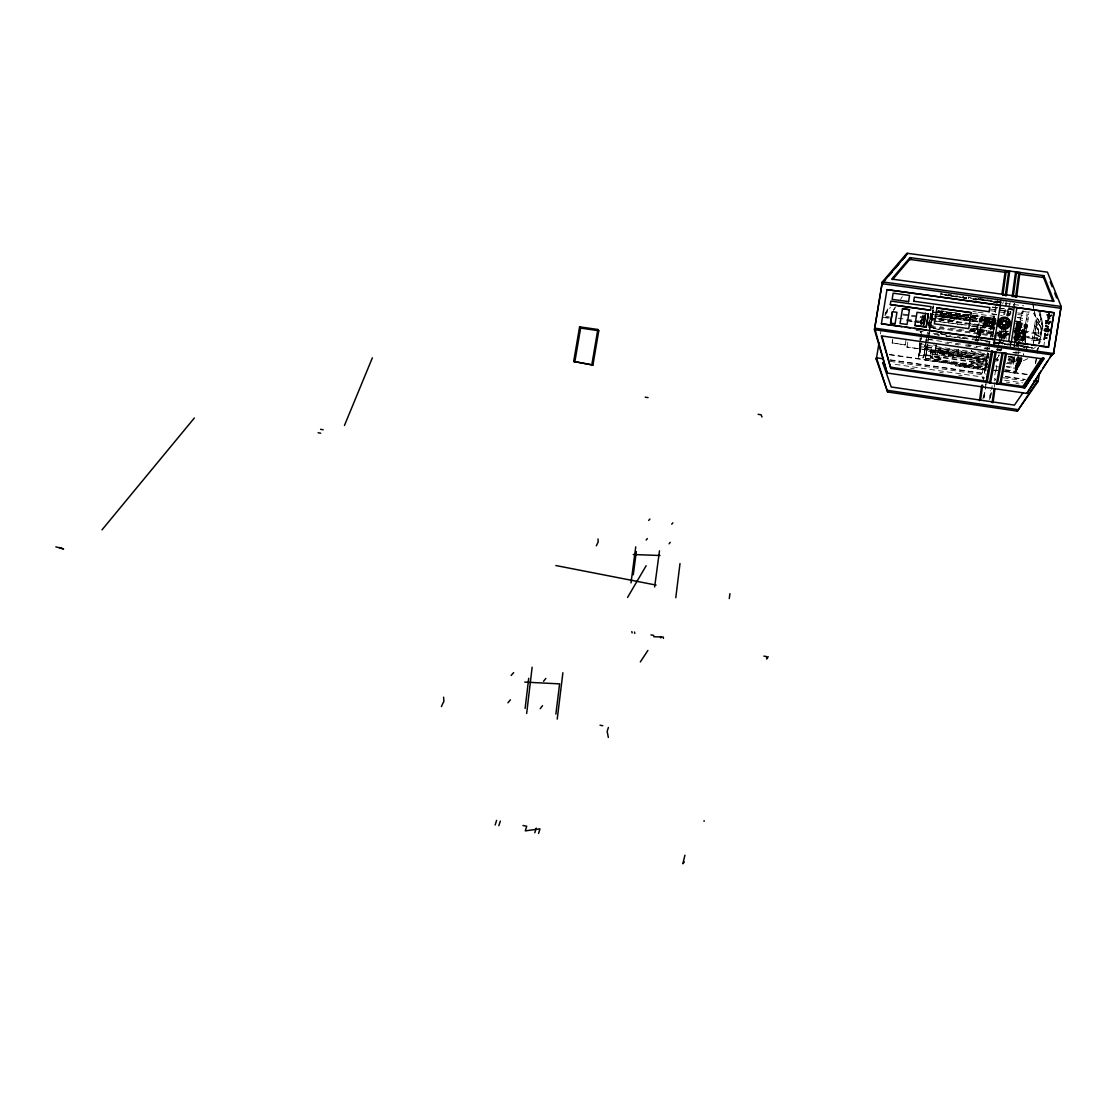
<?xml version="1.0" encoding="UTF-8"?>
<svg xmlns="http://www.w3.org/2000/svg" width="1117" height="1117" viewBox="0 0 1117 1117"><rect width="100%" height="100%" fill="white"/><g stroke="black" fill="none" stroke-linecap="round" stroke-linejoin="round"><path stroke-width="0.75" stroke-dasharray="5 3.75" d="M990.974 337.278L991.016 332.238L990.179 337.404M1008.134 315.902L1008.218 311.001L1000.176 309.884M988.475 353.433L988.475 354.578M1025.252 342.724L1025.308 340.713A64.186 57.916 3.5 0 0 1023.87 328.747M892.204 342.891L905.231 344.93L892.204 342.891L892.734 339.666M988.433 358.864L906.948 347.038L957.814 354.326M1013.58 352.567L1018.453 353.265L1018.522 351.618M1025.406 342.235L1025.518 340.071A64.563 62.859 -21.4 0 0 1025.266 331.246L1023.493 331.861L1024.233 336.063L1025.294 336.217L1025.169 331.33M1014.669 339.01L1015.353 327.672M992.315 337.278L994.088 328.845L993.25 333.746M1038.14 333.997L1038.196 333.006M1014.236 330.604L1039.019 334.123L1034.105 309.563M1025.49 342.193L1025.629 340.001M1025.42 343.394L1025.434 335.728L1024.373 335.575L1023.703 331.218M1025.49 342.584L1025.629 340.517A63.864 59.201 -1.2 0 0 1024.652 328.175M919.752 341.034L919.542 355.374L921.748 342.961M1000.902 303.321L1001.139 300.054M1018.299 332.936L1019.639 322.52L1016.205 322.031M1018.858 329.333C1019.514 324.433 1018.118 334.165 1018.732 329.32M1041.575 330.269L1041.365 333.285M1017.084 340.043L1015.646 339.805L1015.451 340.727M1015.646 339.847L1015.521 340.741M967.504 365.413C966.652 369.769 958.972 363.681 965.283 364.421C970.701 366.837 964.166 364.673 962.994 366.153L978.534 367.702M978.66 367.353L963.231 364.435L962.994 366.153M921.022 322.338L920.841 324.237L921.539 319.211M920.394 332.391L920.506 331.344L923.159 331.721M921.581 318.904L921.134 323.972L921.232 319.965L920.869 322.701L921.12 320.733L924.192 320.984L924.345 319.294L921.581 318.904L920.98 322.562L923.745 322.953L923.661 323.79L920.911 323.399M920.631 332.419L920.45 331.651M921.79 319.253L921.581 321.096M1027.71 322.101L1028.98 311.21M1024.484 337.041L1025.546 337.194L1025.197 333.327L1023.828 333.131L1024.261 339.01L1025.336 339.163L1023.13 329.529L1021.524 340.727M1020.142 357.356L1019.849 362.313L1007.953 360.609M1020.156 359.632L1021.203 359.786L1015.13 369.895L1020.366 357.663L1015.562 366.013L1019.737 360.665L1008.833 359.088M1023.828 333.131L1024.261 339.01M1022.99 310.372L1022.683 313.584L1023.06 311.308M977.445 315.929L967.685 314.212M1016.945 340.811L1017.14 339.847L1017.545 340.811M1014.25 356.518L1013.929 359.814L1015.06 357.161M919.877 339.847L920.143 337.488M1007.702 315.664L1008.218 311.001L1007.464 316.083M991.966 326.527L991.854 327.504L996.406 301.897M1033.63 342.137L1037.037 318.527L1033.351 313.165M920.799 323.064L921.385 321.975M921.539 321.333L921.204 320.37L920.883 322.059M921.232 319.979L921.092 321.263M921.232 323.176L921.679 320.048M921.371 321.891L921.274 322.799L921.553 320.719M919.822 354.061L918.844 355.262L921.246 343.478M986.8 330.548L971.469 328.216L970.994 330.981L986.339 333.131L986.814 330.381M1006.403 363.332L1013.203 364.31L1013.887 358.752L1008.805 358.026M920.115 350.808L919.5 355.248L921.427 343.519M1018.397 360.47L1018.104 363.095L1019.458 363.29M930.712 354.075L931.704 347.61L930.712 354.075L986.325 362.062M1015.255 340.671L1017.643 327.267M924.974 344.622C925.183 351.687 912.966 341.146 923.591 344.371M924.052 354.326L923.564 357.915L918.537 357.189L920.394 344.595M930.503 315.622C929.414 312.732 934.161 313.388 932.402 315.888M940.332 295.391L940.654 292.975M1016.665 332.698L1017.21 328.691M989.271 357.929L926.412 348.937L926.998 344.427M927.026 347.666L925.141 360.177L986.283 368.973M918.802 355.15L925.784 356.267L926.398 351.701M932.639 354.159L932.849 352.609L949.241 354.955L948.933 356.505L949.59 352.79L933.198 350.431L932.639 354.159L989.592 362.285M932.988 352.009L933.198 350.431M994.298 387.096L994.968 382.182M931.327 322.897L933.267 310.037L930.489 326.318M950.539 296.061L961.234 297.29L941.589 294.134L951.126 295.447L951.307 294.357M941.952 293.38L942.036 292.877M989.257 399.677L990.57 390.615M990.374 398.169L991.728 388.325M990.542 397.303L992.133 385.826M1017.95 345.865L1021.455 324.195L1015.995 332.098L1017.517 324.586M1038.754 343.924L1040.136 335.351M1038.978 343.575L1040.527 333.355M1041.114 335.1L1041.491 331.33A30.787 24.895 2.4 0 0 1036.855 320.858M921.33 322.129L921.483 321.501M983.365 380.129L983.784 377.211L892.078 363.905M982.946 398.741L983.574 394.608M984.063 397.233L985.92 384.136M984.007 398.015L985.627 386.552M985.85 384.904L986.548 379.989M919.877 347.973L919.403 351.799L920.031 348.518M987.693 360.637L934.957 353.084L935.697 348.183M935.404 350.221L936.088 345.893M1017.126 327.365L1020.547 327.853L1017.224 326.723M1018.704 356.77A62.259 25.831 7.5 0 1 1016.652 358.138L1014.962 373.134L1004.602 371.64M924.583 320.551L926.356 313.109M925.476 314.91L925.323 320.677M941.086 317.046L941.729 312.676M921.316 324.516L923.103 314.715M921.413 323.804L921.734 321.654M930.056 318.582L930.796 313.863M924.066 323.93L925.295 316.404M986.939 321.905L987.163 320.705L986.939 321.905L995.121 323.05M924.234 352.944L925.881 342.472M960.997 358.25L961.374 356.141M1040.793 337.139L1041.044 334.835M921.092 334.751L921.623 331.33M925.113 347.387L923.759 356.1L924.136 354.675M929.623 321.514L930.307 317.102M932.821 310.233L933.477 306.002M932.458 315.832L930.545 327.756M940.961 357.231L940.612 359.395L930.74 357.971L931.089 355.806L940.961 357.231L940.821 358.082L930.95 356.658L931.089 355.806M934.706 360.679L957.213 363.514L934.706 360.679L934.831 359.897M938.489 350.584L948.04 351.394C950.567 355.695 934.747 353.447 938.573 350.04M976.342 318.638L940.514 314.17L976.342 318.638L976.09 320.09L969.361 318.61M986.534 364.407L971.385 362.229L971.231 363.262L986.381 365.441M1013.189 337.069L1025.071 338.744L1027.026 326.736M1025.071 346.019L1024.82 347.652L1024.261 346.507M919.822 347.806L921.609 336.482M923.801 326.122L924.415 322.143M977.836 321.864L938.531 316.362L939.048 313.151L976.621 319.057M940.598 313.64L940.374 315.092L967.657 318.373M1041.295 339.708L1015.521 336.077L1016.707 330.311M1017.042 340.741L1017.238 339.652M928.66 327.49L929.428 322.631M928.199 336.678L931.145 318.415L966.805 323.413M926.621 349.998L927.543 344.162M932.011 315.315L933.226 307.915M994.409 320.551C996.462 319.937 984.691 318.289 986.199 319.406M1016.33 344.064L1016.065 345.753L1016.428 344.664M1013.845 346.535L1014.264 345.488L1016.512 345.823L1020.31 324.056L1017.601 339.694M924.75 315.148L922.935 323.399M923.773 325.689L925.588 314.408M926.23 340.182L926.705 337.208M929.19 330.646L930.112 324.963M927.808 342.737L928.59 337.683M936.395 318.108L953.918 320.565L954.267 318.359L938.364 316.139M920.98 321.654L921.064 320.942M920.953 322.143L921.036 321.445M922.74 324.125L923.773 317.745M923.27 324.363L924.024 319.699M923.536 324.028L925.407 312.634M928.45 325.089L929.204 320.439M926.761 337.013L927.71 331.093M936.479 343.226L935.543 349.035L989.02 356.686M957.129 363.919L957.255 363.123M976.049 341.299L976.886 336.161M977.166 334.458L979.12 322.464M977.193 344.595L977.989 339.68M978.255 338.046L980.586 326.946L978.422 340.224L975.015 339.777M978.939 334.514L980.028 329.194L978.045 328.915L977.501 330.967L979.469 331.246M979.232 334.137L980.028 329.194M976.691 361.294L977.375 357.803L983.826 358.725L983.128 362.229L976.691 361.294L976.928 360.484M993.893 328.566L982.541 326.974L982.848 325.033L994.381 326.611M987.679 323.106L987.023 325.298L984.049 324.419M995.024 323.623L984.608 322.673L997.9 324.558M975.141 298.532L990.374 300.641L990.5 299.817M989.02 325.619L989.76 322.939L989.02 325.619L990.947 325.899L991.701 323.218M930.182 318.848L994.549 327.77L993.907 329.766L990.514 329.278L991.756 323.511L995.331 323.497A7.624 7.372 -10.8 0 1 996.308 322.003M987.554 353.167L985.054 368.568L987.051 363.681M988.671 346.326L989.494 341.202M890.123 359.786L984.328 373.413L987.665 352.818A5.32 5.152 -9.7 0 0 988.615 356.644M988.782 345.963L989.62 340.839M999.129 302.093L999.338 301.422L999.129 302.093C991.016 301.716 991.603 300.166 999.24 301.967M993.32 345.013L993.627 341.816L1021.175 345.712M1000.19 303.377L1000.678 301.031M993.99 344.064L994.688 339.763M994.828 374.935L995.68 369.741M1000.72 351.171L1001.558 346.033M1002.661 339.177L1003.513 333.997L1000.581 340.322M1003.471 341.662L1005.761 330.8M1004.7 337.334L1006.11 329.822M1014.027 307.678L1014.711 303.391M1009.866 348.043L1010.676 343.087M1010.592 346.2L1011.136 342.891M1014.585 342.458L1017.378 326.318M1014.515 344.008L1017.866 323.707M1014.445 346.745L1014.836 344.343M1015.032 343.128L1016.596 333.48M1016.344 343.631L1019.374 326.597L1016.261 345.767M1022.879 311.406L1027.975 312.118L1026.062 320.844L1020.156 320.02L1021.636 311.964M1018.034 338.814L1020.366 325.452L1021.189 325.564L1020.366 325.452M1018.648 334.123L1018.132 339.763L1019.276 333.508L1017.922 334.095L1019.276 333.508M1017.601 346.689L1018.411 341.704M1018.676 340.043L1021.092 325.089L1016.889 329.166M1018.187 354.913L1014.962 373.134A64.563 62.859 -21.4 0 0 1022.167 358.669L1015.102 373.092L1020.379 360.735L1021.441 360.889L1015.535 372.143L1020.379 360.735M1020.435 341.006L1022.292 329.487M1024.275 347.918L1024.624 346.2L1030.53 347.038M1025.951 350.598L1026.579 346.717M1026.397 350.668L1027.026 346.773L993.544 342.067L993.39 343.282M1031.773 348.727L1032.01 347.247M1035.473 363.528L1036.855 354.941M1037.134 353.223L1037.972 348.071M1035.641 363.193L1037.037 354.592M1037.316 352.86L1038.14 347.708M1043.627 347.08L1044.451 341.914M905.231 344.93L906.557 336.692M906.934 347.233L908.107 340.154M923.745 322.953L924.345 319.294M923.843 323.679L925.225 315.301M925.002 321.724L926.384 313.346M930.196 326.597L932.276 313.919L937.386 314.812M929.051 333.718L931.215 320.523L970.687 325.633M928.981 337.585L929.777 332.726M941.589 294.134L941.757 293.045M932.96 353.977L932.192 358.655L966.512 363.597L967.238 359.074M940.612 359.395L940.751 358.543L930.88 357.119L930.74 357.971M962.77 316.279L963.063 314.366L962.77 316.279L955.454 315.371L955.817 313.235M962.393 297.792L963.608 296.48M963.287 298.239L966.177 298.407L966.442 297.178M955.705 365.734L986.185 370.146L955.663 365.804L955.915 364.519M957.772 354.508L958.749 348.616M958.121 354.117L957.8 355.737L958.121 354.117L971.86 356.086L971.497 357.691L937.861 352.567L937.484 354.885M975.965 340.224L978.464 324.935L982.778 325.536M978.045 328.915L976.705 335.868M990.514 329.278L991.142 325.508L994.535 325.982M880.391 334.039L881.229 328.943M892.204 343.073L892.734 339.847M920.911 322.436L921.204 320.384L921.078 321.193M924.206 315.315L923.745 318.094L924.485 318.205M926.049 343.575L926.691 339.638M931.061 319.127L932.234 311.783L968.523 316.851M929.819 330.339L930.726 324.656M938.531 316.362L977.933 321.221M964.306 367.032L964.529 365.79M925.071 349.453L925.937 344.357M932.723 308.864L933.212 305.946L932.807 308.627M927.934 343.841L926.775 350.975L986.73 359.562M934.957 353.084L935.878 347.61L988.447 355.122M951.6 294.706L948.333 294.567M1018.187 348.588L1018.732 345.321A62.245 6.255 8.1 0 1 1020.449 345.977M1022.586 340.322L1024.303 330.199M923.577 324.516L924.443 319.336M920.087 348.741L921.05 342.863M928.674 325.229L929.33 321.347M953.918 320.565L936.479 317.619M954.267 318.359L936.688 316.404M1040.709 337.027L1039.522 343.547M921.316 322.771L921.609 320.453M927.808 340.811L928.478 336.887M931.285 321.57L932.625 313.975M925.141 360.177L927.152 348.518M925.588 342.151L926.077 339.303M924.373 353.586L925.253 348.253M978.478 368.387L978.715 366.669M920.394 341.411L920.883 338.563M923.927 322.841L925.169 315.203M919.361 352.86L920.59 345.348M1018.411 329.278L1018.746 327.63L1016.288 334.248M1018.536 329.278L1018.215 330.869M1000.26 338.004L1001.377 331.609M1003.946 338.339L1004.811 333.425M926.412 348.937L927.292 344.106M926.496 352.302L925.784 356.267M1022.167 327.267L1019.43 327.644L1016.791 336.775L1019.695 325.522M1019.793 326.555L1019.709 325.508L1019.374 327.616M1019.849 326.764L1019.639 327.756L1020.016 325.55M1020.826 321.752L1013.608 320.733M1019.011 343.729L1021.957 328.37L1016.275 327.574L1017.936 323.316L1023.703 324.125M930 317.507L930.768 313.095M924.611 352.037L923.564 357.915M989.411 320.649L989.536 319.951L989.257 321.919L989.383 321.221L980.838 320.034M997.858 299.091L992.734 327.63L992.845 326.653L937.135 318.834M1024.191 347.987L1024.484 346.34M1000.204 303.601L1001.111 298.56M1003.736 314.952L1006.529 299.314M1004.672 314.533L1006.808 302.791M1006.878 315.385L1008.106 308.669M1006.836 315.818L1008.679 305.737M1007.716 315.943L1008.986 308.795M1009.265 307.538L1010.187 302.498M924.485 319.685L925.099 316.502L923.954 319.937L924.694 319.993M925.407 314.212L924.974 320.691L924.262 320.593M992.804 335.617L994.088 328.845M1022.865 342.277L1021.692 340.099L1022.404 336.51L1021.455 330.772L1024.457 339.708L1023.395 339.568L1022.404 336.51M1018.746 357.175L1015.255 373.05L1018.397 364.575L1019.751 364.77M1025.197 325.368L1026.062 320.844M971.385 362.229L970.966 364.575L971.134 363.542L987.945 365.971M982.597 378.635L982.904 377.085M983.477 378.761L983.784 377.211M1013.203 364.31L1016.009 354.55M949.296 354.34L949.59 352.79M998.947 343.91L999.785 339.582M1000.343 336.692L1001.335 331.609M1033.811 330.353L1034.705 325.759M1004.127 338.619L1005.565 331.33L1002.312 330.883M1039.69 343.212L1040.067 341.341M924.764 346.577L925.058 345.125M930.475 314.924L930.712 313.709M1020.156 320.02L1022.39 311.908M918.537 357.189L920.296 351.422M994.186 347.261L995.205 342.333M1023.395 339.568L1023.144 340.797L1020.966 333.173M1021.622 356.7L1020.77 360.274L1017.126 365.441L1019.821 358.375L1017.615 363.039L1007.325 361.559M919.542 345.837L919.849 344.371M1034.691 325.815C1036.031 309.283 1040.709 323.525 1041.602 330.827M998.752 343.38L1001.656 329.92M1004.351 338.549L1005.761 331.972L997.593 330.827M922.921 315.525L922.349 318.177M968.341 298.839L968.718 297.066L968.607 297.764L971.05 297.387L970.645 299.147M1018.453 353.265L1019.137 350.193M1020.547 327.853L1021.231 324.642L1016.009 324.572M1023.465 354.634L1023.689 353.754L1023.228 355.415M1040.974 332.168L1041.575 330.353M977.64 324.502L976.328 331.079L978.338 321.891L939.09 315.106M971.497 357.691L971.86 356.086M980.503 332L980.712 334.863M980.321 333.899L981.173 329.822L980.642 332.768M982.541 326.974L983.281 324.321L994.884 325.941M980.991 332.405C981.466 330.8 980.503 333.131 979.916 335.254M983.979 324.865L984.677 322.213M979.637 333.411L980.405 333.606M979.637 334.36L980.447 333.466M980.558 331.833L980.503 333.271M980.656 331.498L981.215 330.772L980.838 332.084M979.958 333.243L979.414 334.178M984.328 373.413L987.065 363.947M979.344 334.388L979.693 334.165M978.366 340.559L983.03 324.614M980.503 335.603L981.55 332.014M977.124 358.627L977.375 357.803M980.866 330.744L980.335 332.587M1018.76 333.103L1018.983 330.827M986.856 350.082L987.372 348.364M1024.233 336.063L1025.615 336.385M993.879 324.6L993.893 325.033M1027.891 358.669L1019.849 362.313L1020.77 360.274L1019.486 360.009M983.56 359.548L983.826 358.725M987.33 348.504L987.568 347.764M995.331 323.497L983.602 322.38M983.128 362.229L983.379 361.405M1002.647 303.992L1003.415 301.618M983.072 368.275L982.346 373.12L987.079 362.313M993.795 342.067L1032.22 347.778L1026.607 346.242M1041.547 329.752L1040.625 333.718A30.718 17.704 8.6 0 0 1034.635 326.08M1016.512 345.823L1016.889 344.72M997.23 350.487L997.732 349.049M998.975 334.346A5.78 5.585 -10.7 0 0 1003.401 334.402L1005.663 331.079M1005.049 333.941L1005.761 331.972M1006.068 332.852L1006.599 331.414A5.753 5.557 -10.7 0 1 998.486 335.77M1000.762 350.277L999.003 350.403L1000.874 349.984L1001.502 348.281M998.039 360.721L993.32 361.559M998.221 360.219L993.865 359.339M1009.754 315.608L1010.899 312.578M1000.078 342.989L1003.513 333.997M1019.639 322.52L1017.042 328.789L1014.571 328.44M1017.029 339.61L1018.355 339.219M1018.788 335.17L1019.612 335.295M1008.791 315.985L1014.264 303.517M1024.624 346.2L1024.247 347.066L1030.46 347.205M998.389 345.069L999.841 341.9M1020.24 361.196L1018.104 365.217L1019.458 365.413M1019.528 357.635L1018.173 360.121L1020.016 358.403M1036.381 350.892L1038.642 347.038M885.222 313.263L888.825 307.58M884.999 314.212L889.509 307.091M884.957 315.748L890.375 307.217M893.628 309.688L895.415 306.882M893.418 310.624L895.206 307.831M900.553 299.412L902.341 296.619M1018.201 321.375L1018.201 321.989M1014.739 331.581L1016.847 329.92M1014.222 357.412L1012.463 357.454M1032.527 349.007L1035.277 347.443M1003.401 334.402L1005.817 332.671A5.78 5.585 -10.7 0 0 1006.599 331.414M967.378 365.566L962.784 364.728M999.394 337.753L1008.651 333.606M973.102 351.841L971.999 351.869M1039.313 340.113L1032.108 340.434A30.201 5.096 7.6 0 0 1039.41 339.526M993.851 360.079L998.5 359.479M1017.154 325.159L1022.25 324.698M1017.196 325.759L1022.278 325.298M1015.66 328.845L1025.825 327.951M1015.688 329.445L1022.474 328.859M991.142 327.281L994.716 327.253M977.808 351.855L981.145 351.911M945.122 295.167L948.389 295.977M963.413 297.625L966.261 298.337M980.894 346.801L976.188 346.27L979.553 346.787M983.211 324.572L994.688 326.052M972.404 325.857L994.353 328.873M939.257 335.072L934.161 334.402L939.202 335.156M946.071 335.966L952.885 336.859M954.588 337.083L973.312 339.554M980.335 298.77L983.728 299.244M978.38 298.714L997.062 301.283M944.41 294.902L1023.717 305.835M973.186 298.909L1000.413 302.665M952.047 296.27L959.657 297.317M973.019 299.635L976.412 300.096M993.39 302.442L996.797 302.916M1009.196 308.474L1012.644 308.948M1008.316 308.627L1011.709 309.088M992.594 307.091L997.663 307.789M999.366 308.027L1012.896 309.898M992.301 307.175L997.397 307.887M999.101 308.11L1012.686 309.995M1001.74 310.331L1008.162 311.224M990.528 309.13L1010.843 311.95M1017.615 312.886L1028.701 314.422M990.584 310.735L1010.983 313.57M1017.782 314.505L1027.095 315.804M991.701 313.779L996.783 314.477M1017.126 317.312L1020.519 317.786M972.907 311.461L976.356 311.95M978.087 312.188L984.985 313.151M991.882 314.114L1002.242 315.553M1017.769 317.703L1028.129 319.155M972.684 313.402L994.73 316.474M941.491 310.777L950.148 312.09M951.796 312.313L960.006 313.458M965.591 314.128L979.344 316.055M981.075 316.293L994.842 318.219M1015.702 321.137L1022.362 322.059L1016.568 321.947M938.378 310.749L982.737 316.935M984.44 317.172L995.373 318.736M1015.646 321.389L1023.675 322.645M937.945 310.959L982.681 317.2M984.259 317.451L996.169 319.113M985.082 317.661L995.317 319.099M937.875 311.238L979.26 317.019M980.991 317.256L994.786 319.183M1017.196 322.31L1022.376 323.036M937.777 311.908L968.802 316.251M970.533 316.488L977.431 317.451M984.328 318.415L994.661 319.853M1017.084 322.981L1022.25 323.707M935.892 311.866L968.816 316.46M970.519 316.697L977.291 317.647M984.063 318.582L995.917 320.244M970.254 317.102L977.166 318.066M984.077 319.029L996.182 320.719M1015.814 323.427L1022.097 324.335M981.005 318.764L995.275 320.816M932.988 312.313L977.878 318.582M983.56 319.378L995.554 321.054M1015.87 323.888L1022.781 324.852M983.658 319.755L995.205 321.347M1017.015 324.433L1020.003 324.852M984.3 319.937L995.456 321.696M983.574 320.286L995.345 321.85M987.079 321.235L995.261 322.38M987.023 321.375L995.205 322.52M935.697 314.408L968.299 318.959M969.277 319.141L976.872 320.16M983.728 321.124L995.736 322.799M1016.33 325.675L1021.469 326.401M932.444 314.519L966.763 319.322M968.481 319.56L977.068 320.761M983.937 321.724L995.945 323.399M1015.451 326.038L1021.692 327.002M994.702 324.307C990.57 321.361 989.62 328.133 994.423 326.415M1016.931 327.435L1018.927 327.714M934.189 316.069L976.97 322.059M983.812 323.022L994.06 324.461M1014.962 328.063L1017.447 328.412M902.955 314.045L928.59 317.633M930.293 317.87L935.432 318.596M1015.213 329.78L1039.089 333.131M968.509 323.651L993.976 327.225M1014.362 330.087L1026.244 331.749M991.91 327.072L995.038 327.504M902.773 314.994L928.478 318.61M1014.613 331.721L1023.717 333.508L1015.158 332.308M931.215 320.523L965.479 325.326M971.19 326.178L994.591 329.417M1003.248 330.814L1008.944 331.484M921.511 319.755L924.262 320.132M886.004 316.46L889.453 316.949M898.096 318.163L924.024 321.808M925.742 322.059L932.653 323.036M970.673 328.384L1008.693 333.732M1015.604 334.695L1041.519 338.339M885.781 317.423L889.23 317.898M906.487 320.328L923.731 322.757M970.31 329.32L1008.679 334.723M1015.59 335.686L1041.463 339.331M883.212 317.451L890.081 318.415M907.269 320.83L912.421 321.556M914.139 321.808L924.443 323.26M926.161 323.497L933.044 324.461M970.841 329.794L1008.651 335.114M969.57 330.129L1006.459 335.323M1014.166 336.412L1022.027 337.516A62.259 25.831 7.5 0 1 1023.27 339.386M1025.476 338.004L1024.415 337.851L1023.577 330.73M930.014 325.354L933.407 325.829M940.193 326.778L943.586 327.267M950.385 328.216L957.171 329.18M958.875 329.417L967.364 330.604M969.053 330.855L996.21 334.681M997.914 334.918L1006.403 336.119M930.796 326.387L992.454 335.086M994.172 335.337L1006.166 337.027M1013.007 337.99L1019.863 338.954A62.636 22.27 8.1 0 1 1021.399 340.601M938.448 329.501L930.112 327.267L996.895 336.692M998.612 336.929L1007.171 338.144M1014.013 339.107L1023.032 340.294L1020.421 336.063L1021.692 340.099M940.319 333.606L943.767 334.095M916.191 330.395L921.357 331.135M940.291 333.815L950.609 335.268M999.687 342.123L1003.15 342.612M1018.676 344.804L1023.856 345.544M933.198 333.215L950.302 335.631M957.143 336.608L960.578 337.083M962.282 337.334L970.841 338.535M972.544 338.786L981.103 340.001M982.806 340.238L989.648 341.202M945.973 336.119L949.352 336.608M951.056 336.845L957.827 337.795M959.517 338.046L967.978 339.247M974.75 340.196L978.129 340.685M984.901 341.634L988.294 342.123M993.208 342.821L998.039 343.505M1004.49 344.413L1007.716 344.874M1013.971 345.753L1017.015 346.186M928.73 339.219L932.137 339.694M968.048 344.804L971.469 345.293M997.118 348.937L1001.516 349.495M997.076 349.062L1001.893 349.747M928.087 339.456L934.943 340.434M936.66 340.685L945.247 341.9M946.965 342.151L953.82 343.128M955.538 343.366L964.111 344.595M965.828 344.832L974.415 346.061M989.857 348.253L984.314 347.638L988.894 348.951L987.47 348.085M996.713 349.23L1001.879 350.04M1015.59 351.911L1020.729 352.651M920.45 338.982L921.19 339.093M945.177 342.975L948.57 343.45M955.342 344.413L958.721 344.902M965.493 345.865L972.265 346.829M973.968 347.066L977.347 347.555M984.119 348.518L987.512 348.993M1012.91 352.609L1016.288 353.098M933.253 344.958L936.241 345.39M927.696 345.432L989.285 354.229M1008.106 356.909L1016.665 358.138M1021.287 358.976L1020.226 358.822L1015.283 368.303L1006.696 367.06M926.649 346.815L988.252 355.625M1008.791 358.571L1020.77 360.274M926.719 347.345L988.419 356.169M920.031 346.661L920.729 346.759M1007.995 359.409L1014.892 360.386M1020.156 361.238L1021.301 361.35M926.384 348.755L989.145 357.747M1008.232 360.484L1020.17 362.187M957.939 354.913L971.72 356.895M931.131 351.506L986.604 359.465M1007.283 362.508L1015.856 363.737A62.664 39.863 6.7 0 0 1019.933 359.115M930.978 352.078L986.967 360.107M953.346 355.527L986.758 360.316M918.998 353.6L919.696 353.698M925.881 354.801L987.512 363.653M1006.347 366.362L1016.624 367.842A63.739 49.078 6.9 0 0 1022.013 358.669M926.007 355.457L987.805 364.351M995.987 366.571L1000.609 367.228M925.365 358.222L987.791 367.004M1005.579 369.769L1015.814 371.249A64.186 57.916 3.5 0 0 1021.594 360.414M925.448 358.599L987.428 367.535M1004.644 370.02L1014.976 371.5A63.864 59.201 -1.2 0 0 1021.133 360.609M889.369 354.41L985.166 368.233M1004.532 371.026L1026.844 374.237M889.369 354.759L986.381 368.917M994.856 370.132L998.235 370.621M1005.049 371.57L1028.394 374.809M994.744 370.188L998.123 370.676M991.351 370.202L996.406 370.928M1005.272 376.443L1025.532 379.375M890.235 360.149L986.493 374.069M1005.412 376.806L1024.317 379.543M889.998 361.35L984.342 375.019M1003.206 377.755L1023.8 380.729M1004.518 380.213L1022.613 382.838M982.765 377.769L984.789 378.063M995.275 379.585L994.312 378.733L995.415 378.9L995.107 380.45L994.004 380.297M910.704 368.205L914.125 368.694M939.802 372.422L943.223 372.924M958.637 375.158L962.058 375.661M1006.361 382.084L1009.545 382.559M1015.925 383.48L1019.123 383.941M993.334 342.416L1002.94 344.008M1004.532 344.273L1010.941 345.335M955.203 296.019L957.869 296.005M930.112 327.267L940.109 329.71M980.126 339.456L990.137 341.886L975.085 339.331M1010.019 356.114L1013.049 356.965M1008.316 356.211L1012.868 357.482A1.913 1.466 -70.3 0 0 1013.65 357.496M963.482 297.094L962.617 296.745M1026.649 346.368L1029.539 347.401M1034.942 334.528L1040.653 337.32M1035.04 333.927L1040.751 336.734M984.649 323.344L993.404 326.89M981.508 322.729L993.167 327.449M984.524 319.434L994.73 323.581M981.382 318.806L994.507 324.139M971.818 351.185L971.427 350.431A1.885 1.396 -86.6 0 0 971.79 351.283M971.692 351.632L971.245 350.431M1013.733 331.121L1015.953 335.1M1005.761 330.464L1006.934 335.295M1040.499 314.701L1042.985 326.485M1039.955 314.952L1043.069 329.78M1038.852 310.973L1043.013 330.758M1032.694 302.902L1033.756 307.901M1032.988 305.555L1034.049 310.596M1034.398 312.271L1039.019 334.123M1039.857 310.358L1043.041 325.494M1024.107 327.937L1025.294 336.217M1024.75 330.772L1025.197 333.327M1005.412 334.165L1006.222 339.149M1023.8 331.135L1024.457 335.519M1023.13 329.529L1023.549 335.742M996.21 365.273L996.713 373.567M1014.725 336.217L1014.878 339.68M1034.733 325.592A30.718 17.704 8.6 0 1 1040.583 333.131M1036.674 317.689A31.192 30.145 -9.9 0 1 1041.393 329.92M998.989 355.011A5.697 5.515 -9.6 0 1 998.556 356.393L998.64 356.183A5.697 5.515 -9.6 0 0 999.059 354.801M997.788 357.635A5.697 5.515 -9.6 0 1 996.713 358.641M988.768 357.496A5.697 5.515 -9.6 0 1 987.749 353.405M996.936 349.886A5.697 5.515 -9.6 0 1 997.97 350.92M1016.414 324.6A1.899 1.019 6 0 1 1018.969 324.907A1.899 1.019 6 0 1 1018.997 326.29A1.899 1.019 6 0 1 1016.456 326.234M1016.498 324.07A1.899 1.019 5.9 0 1 1019.053 324.377A1.899 1.019 5.9 0 1 1019.081 325.759A1.899 1.019 5.9 0 1 1016.526 325.703M1036.813 321.207A30.787 24.895 2.4 0 1 1041.477 331.54M1036.408 324.572A20.692 0.977 -80.4 0 1 1033.183 344.539M1031.926 340.825A20.692 0.977 -80.4 0 1 1033.7 330.604M1022.837 331.819A62.664 39.863 6.7 0 1 1025.183 340.336M1023.046 347.178A62.245 6.255 8.1 0 1 1023.912 347.736M1022.39 329.445A63.739 49.078 6.9 0 1 1025.029 341.886M988.88 349.007A5.376 5.208 -9.8 0 1 989.606 347.834M998.793 349.146A5.376 5.208 -9.8 0 1 999.129 350.459M1008.162 331.121A7.624 7.372 -10.8 0 1 997.439 332.349M997.872 357.412A5.697 5.515 -9.6 0 1 996.783 358.417M988.838 357.286A5.697 5.515 -9.6 0 1 987.819 353.195M997.02 349.663A5.697 5.515 -9.6 0 1 998.039 350.696M1004.323 331.805A5.836 5.627 -10.8 0 1 998.57 330.995M1007.688 333.522A7.526 7.274 -10.7 0 1 1001.614 337.892M993.809 333.355A7.526 7.274 -10.7 0 1 993.948 327.784M989.369 356.407A7.023 6.8 -9.8 0 1 987.233 353.572M994.004 327.449A2.094 1.55 -64.3 0 1 992.482 325.019A2.094 1.55 -64.3 0 1 995.359 324.098M999.91 349.537A5.417 5.236 -9.9 0 1 999.52 350.864M989.187 349.398A5.417 5.236 -9.9 0 1 989.229 348.029M997.439 342.486A7.079 6.856 -9.9 0 1 999.017 343.394M984.915 349.244A1.899 1.41 -86.5 0 1 987.358 349.076M992.887 324.321L992.538 326.625L992.887 324.321M953.667 354.005L953.094 357.049L953.667 354.005M959.978 365.161L959.768 366.376L959.992 365.133"/><path stroke-width="1.5" d="M895.066 323.846L896.951 312.313L892.427 311.685L890.542 323.12L895.066 323.762M1007.464 327.239C1004.267 331.833 994.214 322.953 1001.432 323.371L1001.544 324.181L998.975 325.173L998.752 322.199M1009.698 322.324L1006.864 322.883L1009.67 322.422L1009.223 325.159L1006.696 324.112L1006.277 324.852L1008.414 326.499L1009.265 325.061L1006.696 324.112M902.466 308.795L909.461 309.674L902.466 308.795L900.051 323.469L907.046 324.461L909.461 309.674M908.568 301.674L909.573 295.46L893.139 293.185L892.148 299.398L908.582 301.548M1043.753 359.06L1043.823 357.943L1024.764 387.878L890.794 368.387L881.327 335.896L1043.753 359.06L1024.764 387.878M913.692 301.339L914.376 297.094L989.83 307.552L989.117 311.811M1042.775 358.92L1042.845 357.803L1023.381 387.376M914.865 325.48L926.23 326.988L928.367 313.975L926.23 326.988L914.865 325.48L917.029 312.285L928.367 313.975M1049.575 358.082L1052.396 353.81L1053.596 353.558L1061.15 306.463L1047.453 272.143L906.892 253.238L882.346 281.875L874.457 329.655L887.163 373.008L1026.886 393.407L1041.1 370.9M1023.8 387.739L1023.884 386.594M999.869 384.248L1005.593 353L1002.089 353.112L996.462 383.759L1000.902 383.759L1006.571 353.14M1003.122 352.637L997.425 383.899L1000.902 383.759M1000.832 384.388L1000.944 383.271M991.728 351.646L986.283 381.637L990.584 382.908L996.224 351.66M995.247 351.52L989.634 382.768M930.517 310.233L890.305 304.522L890.863 301.087L931.103 306.686L930.517 310.233L890.305 304.62M992.706 351.785L996.155 352.274M986.213 382.265L991.854 350.543M987.177 382.405L992.776 351.171M526.665 713.47L532.139 667.212M525.116 708.457L528.718 678.298M555.889 714.098L559.603 683.869L524.739 682.096M557.229 719.097L562.898 672.741M675.785 597.721L680.002 563.582M887.163 373.008L874.681 328.161L1053.596 353.558L1052.34 354.927L874.457 329.655L882.346 281.875L1061.15 306.463L1053.373 353.949M1033.979 380.604L1038.252 381.218L1017.364 411.14L887.61 391.969L876.273 359.367L876.468 357.803L883.296 358.794M936.968 307.901L971.343 312.676L936.968 307.901L934.357 323.818L968.732 328.663L971.343 312.676M631.007 582.92L635.741 546.855M633.283 574.794L636.327 551.561M1016.624 297.248L1019.765 273.456L1016.554 271.99L1013.175 296.773M1015.646 297.122L1018.802 273.33L1015.59 271.864L1012.197 296.647M654.646 586.928L659.491 550.807M887.61 391.969L876.468 357.803L876.273 359.367M892.525 279.627L909.755 259.423L910.006 257.622L1043.878 275.676L1054.057 301.353L891.673 279.082L910.006 257.622M910.69 259.549L910.941 257.748M1006.473 294.832L1009.726 271.068L1006.124 271.613L1002.829 295.363L1006.473 294.832L1006.277 295.837M994.074 388.744L992.133 402.553M994.954 388.87L993.027 402.692M1005.3 295.698L1008.763 270.942L1005.16 271.487L1001.935 294.329M980.517 400.137L982.653 385.128M729.261 598.572L729.959 593.685M704.045 821.344L704.143 820.632M981.731 385.267L979.497 400.696M997.97 305.458L1000.357 305.318L994.688 339.763L968.537 336.063M1016.819 308.069L1011.304 342.109L1008.665 341.313L1014.18 307.231L1054.071 312.732L886.954 289.638L881.411 323.748L901.908 326.639M1039.578 372.938L1038.07 381.539L1037.358 381.092L1017.364 411.14M1039.927 346.158L1048.346 347.359L1053.862 313.179M1048.346 347.359L1054.071 312.732M876.482 358.152L879.009 342.891M892.427 311.783L890.542 323.12M573.677 361.447L579.597 326.834L597.832 329.487L598.782 330.73L592.932 365.064L573.677 361.447L592.932 365.064M574.752 362.355L580.617 328.077L579.597 326.834M591.912 364.17L597.832 329.487M1005.007 272.283L1005.356 270.482M1006.124 271.613L1006.319 270.607M1002.829 295.363L1003.024 294.357M1008.763 270.942L1008.567 271.948L1005.16 271.487M1018.634 274.126L1018.997 272.325M1019.961 272.45L1019.598 274.251L1043.487 277.477L1053.024 301.548M891.743 368.526L891.966 367.423M890.794 368.387L882.039 336.454M1042.524 277.351L1042.915 275.55M1043.487 277.477L1043.878 275.676M1037.009 382.642L1037.358 381.092M684.916 855.189L682.864 863.762L684.33 861.961M981.703 321.598C977.584 323.651 980.209 314.603 982.415 319.169M538.562 833.477L539.972 828.814L525.283 830.88L526.721 826.231L522.993 825.505M998.724 322.296L999.157 320.858L1001.6 322.143L1002.033 321.403L999.883 319.755L1002.228 317.996L1003.624 317.647L1003.834 320.537L1002.228 317.996M534.82 832.737L536.244 828.088M1000.357 305.318L886.954 289.638M498.838 825.714L500.332 821.093M495.124 824.988L496.618 820.367M998.975 325.173L1001.879 328.105L1003.052 325.508L1000.65 327.393M1001.6 322.143L999.129 320.956M1001.977 321.542L999.91 319.657L999.087 321.096M1001.432 323.371L998.64 323.832M1003.834 320.537L1003.178 320.579M1001.879 328.105L1006.11 328.161L1005.16 325.536L1004.42 325.843L1005.16 325.536M1005.244 320.733L1005.858 321.096L1006.417 318.136M1006.445 318.038L1007.59 319.001L1005.035 317.759M1006.277 324.852L1008.469 326.359M1006.864 322.883C1006.487 321.137 1011.82 321.263 1007.674 318.75M1008.414 326.499L1007.422 327.337M344.455 425.479L372.352 357.845M1024.61 325.061C1028.226 321.291 1027.961 330.73 1024.512 327.588M995.917 336.831L994.688 339.763L992.441 339.442M608.402 727.488L607.145 731.384L608.346 737.429M627.559 597.427L646.157 565.705M768.189 656.67L766.709 659.03L766.653 656.601L763.888 656.112M640.334 661.948L647.888 650.443M1022.404 387.222L1041.351 358.459L1042.329 358.599M1042.985 368.052L1047.69 360.931M1026.886 393.407L1052.396 353.81L1053.596 353.558M1023.046 392.667L1014.418 405.122L891.212 386.985L882.653 362.536L883.519 362.662M540.209 708.695L542.541 705.707M669.083 543.811L670.242 542.331M441.369 706.558L443.868 701.294L443.589 697.176M596.324 545.794L598.181 541.954L598.028 538.994M543.532 681.286L545.864 678.424M671.722 524.194L672.867 522.784M101.968 529.905L194.344 418.009M1005.858 321.096L1007.646 318.848L1009.335 321.068M507.928 702.788L510.441 699.828M646.115 540.028L647.357 538.562M883.086 283.802L882.137 283.676L885.474 279.767M888.825 275.857L892.162 271.962M895.499 268.052L898.85 264.143M902.187 260.247L905.538 256.338M883.296 282.001L907.828 253.364M511.139 675.436L513.638 672.616M648.698 520.424L649.926 519.042M1000.93 318.778L1005.063 317.661M1003.066 295.056L1005.495 294.693M633.227 554.521L659.965 555.498M1018.802 273.33L1019.765 273.456M909.755 259.423L1005.97 272.422M913.706 301.213L989.145 311.685M1048.57 346.954L881.411 323.748M905.328 327.127L910.453 327.853M913.874 328.328L925.825 330.032M929.246 330.506L941.198 332.196M944.619 332.684L965.116 335.589M1016.358 342.835L1028.143 344.497M1031.508 344.971L1036.562 345.684M891.031 367.284L987.302 381.288M999.98 383.131L1024.848 386.733M986.283 381.637L987.246 381.777M580.617 328.077L598.782 330.73M887.82 390.419L1017.713 409.59M645.221 397.191L648.083 397.624M758.164 414.323L761.096 414.756L762.017 417.018M320.593 429.333L323.148 429.738M318.108 432.754L320.677 433.173M650.946 634.889L653.64 635.364L653.892 636.746L663.233 637.039L663.47 638.407M600.024 725.226L602.775 725.729M555.875 565.537L656.098 585.085M59.369 547.47L63.599 548.978L55.85 546.855M1013.37 295.782L1015.535 296.759M1012.393 295.642L1014.557 296.633M1005.118 325.675L1006.11 328.161M1050.245 281.945L1052.158 286.748M1054.713 293.157L1056.626 297.96M1060.452 307.552L1060.731 308.264L882.137 283.676M1009.363 320.97L1009.614 322.562M631.817 631.552L632.11 632.948M634.498 632.027L634.791 633.409M660.538 636.564L660.775 637.947M1004.462 325.717L1004.714 328.51M997.774 325.689A5.892 5.683 -10.9 0 1 997.886 321.333M1024.261 326.555A2.08 1.494 87.2 0 1 1024.401 325.508M982.485 319.644A2.108 1.55 -64.5 0 1 982.29 320.691M1024.778 325.996C1026.523 331.079 1027.835 321.584 1024.778 325.996M979.804 319.713C981.354 324.74 983.03 315.329 979.804 319.713M1046.084 320.774L1046.001 323.832L1047.104 321.57L1048.668 324.195L1050.622 321.431L1048.458 323.399L1047.648 321.026L1046.084 320.774M1045.735 325.857L1048.304 326.736L1045.735 325.857M1044.507 337.125L1044.102 339.638L1044.94 337.711L1047.062 338.004L1044.507 337.125M1045.135 333.55L1044.73 336.077L1045.4 335.142L1047.523 335.435L1047.774 333.927L1047.076 334.863L1045.484 334.639L1045.135 333.55M1045.903 329.655L1047.746 330.52L1045.903 329.655M1048.235 317.2L1048.388 320.314L1048.751 318.038L1049.812 318.373L1048.235 317.2M1049.24 313.402L1048.821 315.929L1047.006 314.603L1048.221 316.293L1049.882 316.544L1051.628 315.245L1049.463 316.041L1049.24 313.402M1045.694 329.054C1042.971 330.004 1047.425 326.778 1048.486 328.845L1049.254 329.948L1045.694 329.054M1048.277 331.54L1045.219 331.344L1044.395 330.227L1049.1 330.897L1048.277 331.54M1003.345 324.893A1.913 1.857 -10.9 0 0 1006.026 322.981A1.913 1.857 -10.9 0 0 1002.996 321.71A1.913 1.857 -10.9 0 0 1003.345 324.893M1001.558 328.831A6.311 6.102 -10.9 0 0 1010.382 322.506A6.311 6.102 -10.9 0 0 1000.413 318.345A6.311 6.102 -10.9 0 0 1001.558 328.831"/></g></svg>
